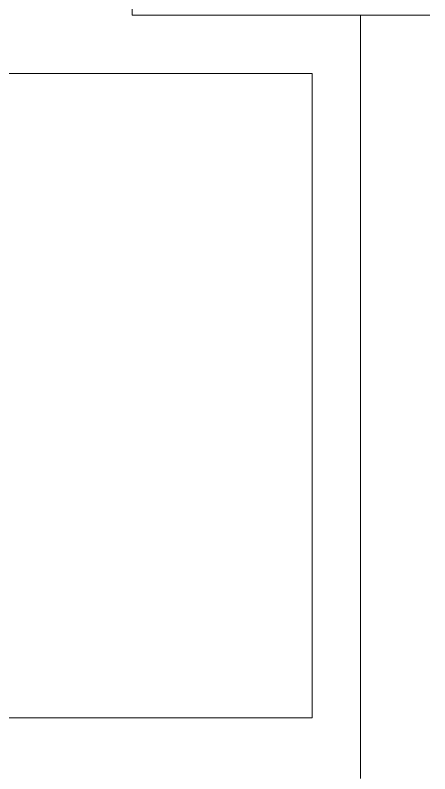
# Model space of a CAD drawing. Header units: millimetres. Extents: x 3914 to 319671, y -18248 to 19136.
# Drawn here: x 282024.1 to 282065.9, y 2767.5 to 2844 of the extents above; entities that cross this region are included whole.
import ezdxf

# ---------------------------------------------------------------- set-up
doc = ezdxf.new("R2010")
doc.units = ezdxf.units.MM
for name, color, linetype, lineweight in [('A-GENM', 7, 'Continuous', 9), ('A-WALL-PATT', 7, 'Continuous', 5), ('I-WALL', 7, 'Continuous', 5)]:
    doc.layers.add(name, color=color, linetype=linetype, lineweight=lineweight)

# ---------------------------------------------------------------- blocks, each defined once
blk = doc.blocks.new('Уголок вложенный - Уголок вложенный-29677876-АР2_ТР1_Фасад ___-1')
at = {"layer": 'A-GENM'}
blk.add_line((-33866.99997886486, 2766.999999999995), (-33866.99997886486, 2843.999999999989), dxfattribs=at)

msp = doc.modelspace()

# ---------------------------------------------------------------- hatches: boundary and pattern name
at = {"layer": 'A-WALL-PATT'}
h = msp.add_hatch(dxfattribs=at)
h.set_pattern_fill('FP_125', color=256, style=0, pattern_type=2)
h.set_pattern_definition([(180, (282315.9211673359, 66), (-1.885956070686924e-14, -154), [125, -137]), (90, (282315.9211673359, 1), (-262, 1.604287306883033e-14), [65, -89]), (180, (282315.9211673359, 1), (-1.885956070686924e-14, -154), [125, -137]), (90, (282327.9211673359, 1), (-262, 1.604287306883033e-14), [65, -89]), (180, (282452.9211673359, 1), (-1.885956070686924e-14, -154), [125, -137]), (180, (282452.9211673359, 66), (-1.885956070686924e-14, -154), [125, -137]), (90, (282196.9211673359, 78), (-262, 1.604287306883033e-14), [65, -89]), (90, (282446.9211673359, 78), (-262, 1.604287306883033e-14), [65, -89]), (0, (282196.9211673359, 78), (0, -154), [250, -12]), (0, (282196.9211673359, 143), (0, -154), [250, -12])])
h.paths.add_polyline_path([(280930.2429104986, 300.0000000000098), (282035.921188471, 300.0000000000098), (282035.921188471, 303.0000000000004), (282065.9211884711, 303.4687499999521), (282065.4476445419, 380.0000000000002), (282035.921188471, 380.0000000000002), (282035.921188471, 457.0000000000001), (282065.9211884711, 457.4687499999604), (282065.9211884711, 533.9999999999999), (282035.921188471, 534.4687499999516), (282035.921188471, 610.9999999999997), (282065.9211884711, 611.4687499999601), (282065.9211884711, 687.7636121344556), (282035.921188471, 688.4687499999512), (282035.921188471, 764.4999999999908), (282065.9211884711, 765.468749999951), (282065.9211884711, 842.0000000000078), (282035.921188471, 842.4687499999509), (282035.921188471, 918.999999999999), (282065.9211884711, 919.4687499999594), (282065.9211884711, 995.9999999999989), (282035.921188471, 996.4687499999592), (282035.921188471, 1072.999999999999), (282065.9211884711, 1073.468749999959), (282065.9211884711, 1149.999999999998), (282035.921188471, 1150.46874999995), (282035.921188471, 1226.999999999998), (282065.9211884711, 1227.468749999959), (282065.9211884711, 1304.000000000007), (282035.921188471, 1304.46874999995), (282035.921188471, 1380.999999999998), (282065.9211884711, 1381.468749999958), (282065.9211884711, 1457.999999999998), (282035.921188471, 1458.468749999958), (282035.921188471, 1535.000000000006), (282065.9211884711, 1535.468749999958), (282065.9211884711, 1611.999999999997), (282035.921188471, 1612.468749999949), (282035.921188471, 1688.999999999997), (282065.9211884711, 1689.468749999966), (282065.9211884711, 1766.000000000006), (282035.921188471, 1766.468749999957), (282035.921188471, 1842.999999999997), (282065.9211884711, 1843.468749999957), (282065.9211884711, 1919.999999999997), (282035.921188471, 1920.468749999957), (282035.921188471, 1997.000000000005), (282065.9211884711, 1997.468749999957), (282065.9211884711, 2074.000000000005), (282035.921188471, 2074.468749999948), (282035.921188471, 2150.999999999996), (282058.9211884711, 2151.468749999965), (282058.9211884711, 2228.000000000005), (282035.921188471, 2228.468749999956), (282035.921188471, 2304.999999999996), (282058.9211884711, 2305.468749999956), (282058.9211884711, 2381.999999999995), (282035.921188471, 2382.468749999956), (282035.921188471, 2459.000000000004), (282058.9211884711, 2459.468749999956), (282058.9211884711, 2536.000000000004), (282035.921188471, 2536.468749999947), (282035.921188471, 2612.999999999995), (282058.9211884711, 2613.468749999964), (282058.9211884711, 2690.000000000004), (282035.921188471, 2690.468749999955), (282035.921188471, 2767.000000000003), (282058.9211884711, 2767.468749999955), (282058.9211884711, 2843.999999999995), (282035.921188471, 2844.468749999955), (282035.921188471, 2921.000000000003), (282058.9211884711, 2921.468749999963), (282058.9211884711, 2998.000000000003), (282035.921188471, 2998.468749999955), (282035.921188471, 3074.999999999994), (282058.9211884711, 3075.468749999963), (282058.9211884711, 3152.000000000002), (282035.921188471, 3152.468749999954), (282035.921188471, 3229.000000000002), (282058.9211884711, 3229.763612134449), (282058.9211884711, 3300.000000000004), (282035.921188471, 3300.000000000004), (282035.921188471, 3383.000000000002), (282065.9211884711, 3383.468749999997), (282065.9211884711, 3460.000000000002), (282035.921188471, 3460.468749999988), (282035.921188471, 3536.999999999993), (282065.9211884711, 3537.468750000005), (282065.9211884711, 3613.999999999993), (282035.921188471, 3614.000000000001), (282035.921188471, 3691.000000000001), (282065.9211884711, 3690.999999999993), (282065.9211884711, 3767.999999999992), (282035.921188471, 3768.000000000001), (282035.921188471, 3845.000000000001), (282065.9211884711, 3844.999999999992), (282065.9211884711, 3921.999999999992), (282035.921188471, 3922), (282035.921188471, 3999), (282065.9211884711, 3998.999999999992), (282065.9211884711, 4075.999999999992), (282035.921188471, 4075.999999999992), (282035.921188471, 4152.999999999992), (282065.9211884711, 4152.999999999992), (282065.9211884711, 4200.000000000015), (277435.9211884713, 4200.000000000024), (277435.9211884713, 3300.000000000004), (281385.9211884712, 3300.000000000004), (281385.9211884712, 763.0000000000864), (278285.9211884712, 764.0000000000862), (278285.9211884712, 800.0000000000174), (277435.9211884713, 800.0000000000174), (277435.9211884713, 300.0000000000098), (279397.9772854986, 300.0000000000098)], flags=0)

# ---------------------------------------------------------------- linework, layer by layer
at = {"layer": 'I-WALL'}
for q in [(282035.921188471, 2920.999999999985), (282065.921188471, 2843.999999999987)]:
    msp.add_line((282035.921188471, 2843.999999999987), q, dxfattribs=at)

# ---------------------------------------------------------------- block references
at = {"layer": 'A-GENM'}
msp.add_blockref('Уголок вложенный - Уголок вложенный-29677876-АР2_ТР1_Фасад ___-1', (315925.9211673359, 0), dxfattribs=at)

doc.saveas('drawing.dxf')
